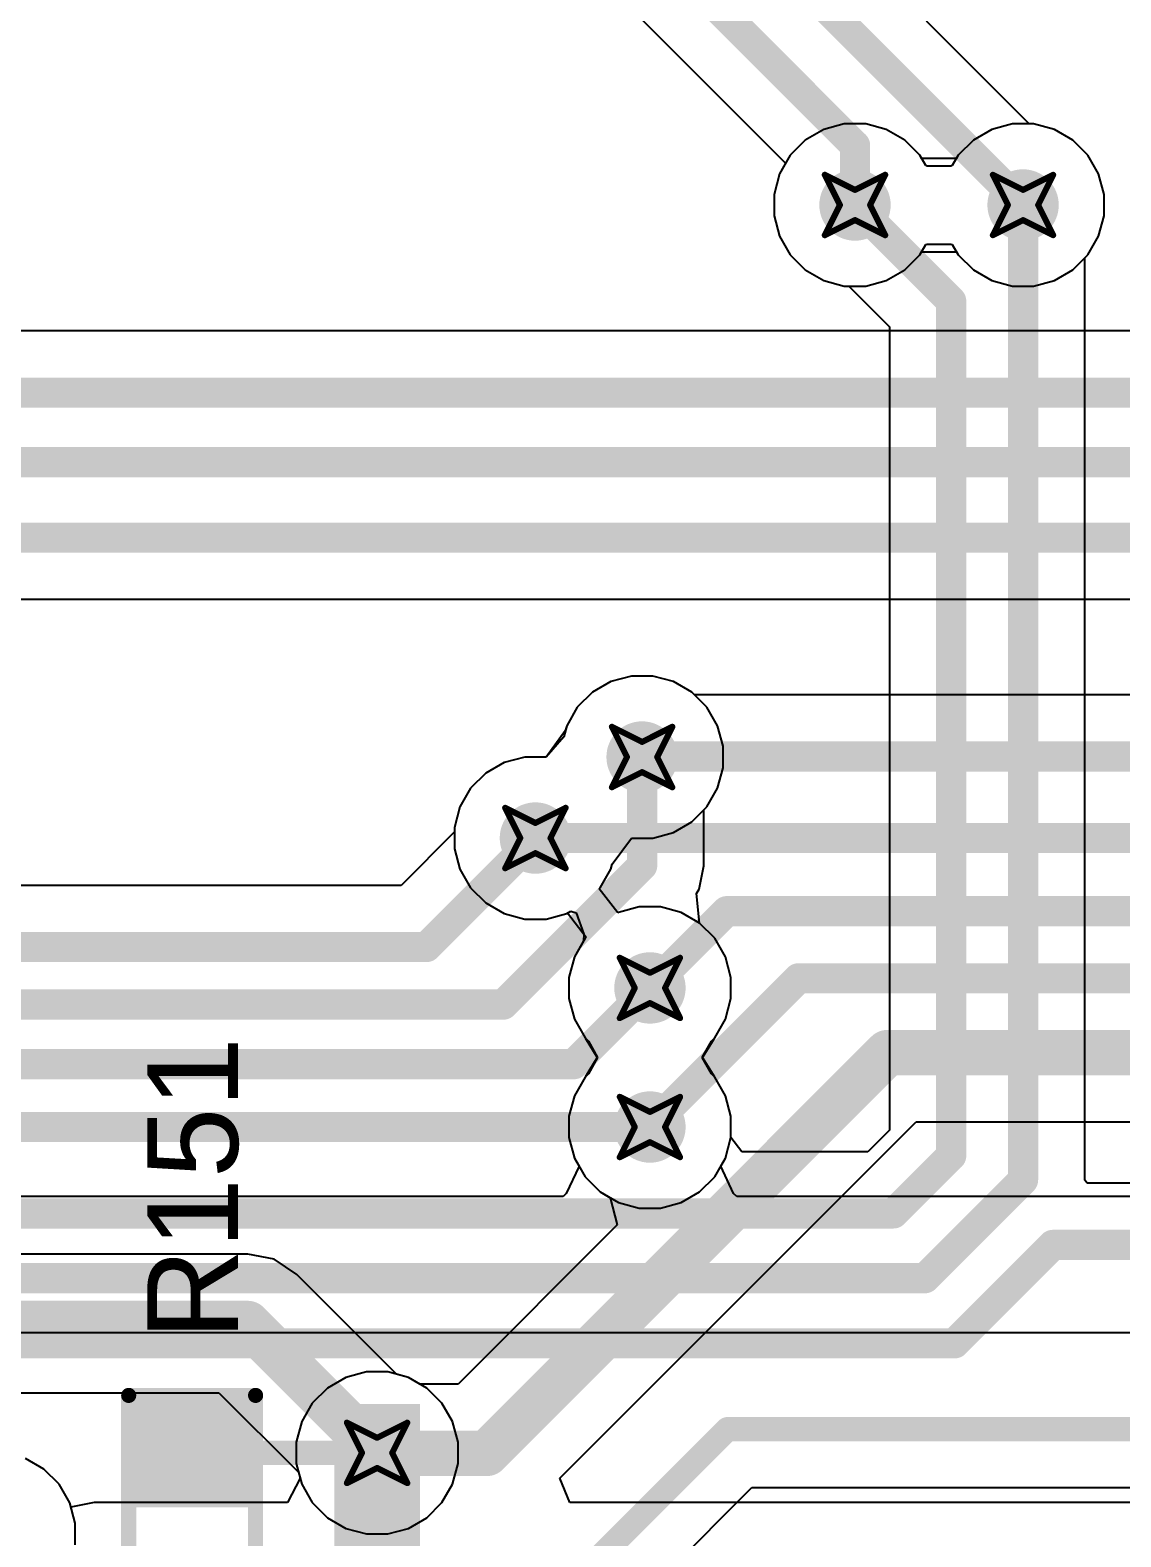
# Model space of a CAD drawing. Header units: inches. Extents: x -36 to 349, y -11 to 240.
# Drawn here: x 98.51 to 107.68, y 85.15 to 97.81 of the extents above; entities that cross this region are included whole.
import ezdxf

# ---------------------------------------------------------------- set-up
doc = ezdxf.new("R2010")
doc.units = ezdxf.units.IN
for name, color, linetype in [('Bottom Layer', 5, 'Continuous'), ('Drill Drawing', 1, 'Continuous'), ('Layer 1', 16, 'Continuous'), ('Layer 2', 76, 'Continuous'), ('Top Layer', 1, 'Continuous'), ('Top Overlay', 2, 'Continuous'), ('Top Paste', 8, 'Continuous'), ('Top Solder', 216, 'Continuous'), ('Via Holes', 16, 'Continuous')]:
    doc.layers.add(name, color=color, linetype=linetype)
doc.styles.add('Arial', font='', dxfattribs={"height": 0.2})
doc.styles.get('Arial').set_extended_font_data('Arial')

# ---------------------------------------------------------------- blocks, each defined once
blk = doc.blocks.new('R___0603_5')
at = {"layer": 'Top Layer'}
for points in [[(-0.381, 0.4445), (-0.381, -0.4445), (-1.143, -0.4445), (-1.143, 0.4445)], [(1.143, 0.4445), (1.143, -0.4445), (0.381, -0.4445), (0.381, 0.4445)]]:
    blk.add_hatch(color=1, dxfattribs=at).paths.add_polyline_path(points)
at = {"layer": 'Top Paste'}
for points in [[(-0.381, 0.4445), (-0.381, -0.4445), (-1.143, -0.4445), (-1.143, 0.4445)], [(1.143, 0.4445), (1.143, -0.4445), (0.381, -0.4445), (0.381, 0.4445)]]:
    blk.add_hatch(color=8, dxfattribs=at).paths.add_polyline_path(points)
at = {"layer": 'Top Solder'}
for points in [[(-0.2794, 0.5461), (-0.2794, -0.5461), (-1.2446, -0.5461), (-1.2446, 0.5461)], [(1.2446, 0.5461), (1.2446, -0.5461), (0.2794, -0.5461), (0.2794, 0.5461)]]:
    blk.add_hatch(color=216, dxfattribs=at).paths.add_polyline_path(points)
at = {"layer": 'Top Overlay'}
for points in [[(-1.2192, 0.5334, 0.127, 0.127, 0), (1.2192, 0.5334, 0.127, 0.127, 0)], [(-1.2192, 0.5334, 0.127, 0.127, 0), (-1.2192, -0.5334, 0.127, 0.127, 0)], [(1.2192, 0.5334, 0.127, 0.127, 0), (1.2192, -0.5334, 0.127, 0.127, 0)], [(-1.2192, -0.5334, 0.127, 0.127, 0), (1.2192, -0.5334, 0.127, 0.127, 0)]]:
    blk.add_lwpolyline(points, format="xyseb", dxfattribs=at)
for points in [[(-1.25095, 0.5334, 0.0635, 0.0635, 1), (-1.18745, 0.5334, 0.0635, 0.0635, 1)], [(-1.25095, 0.5334, 0.0635, 0.0635, 1), (-1.18745, 0.5334, 0.0635, 0.0635, 1)], [(1.18745, 0.5334, 0.0635, 0.0635, 1), (1.25095, 0.5334, 0.0635, 0.0635, 1)], [(1.18745, 0.5334, 0.0635, 0.0635, 1), (1.25095, 0.5334, 0.0635, 0.0635, 1)], [(-1.25095, -0.5334, 0.0635, 0.0635, 1), (-1.18745, -0.5334, 0.0635, 0.0635, 1)], [(-1.25095, -0.5334, 0.0635, 0.0635, 1), (-1.18745, -0.5334, 0.0635, 0.0635, 1)], [(1.18745, -0.5334, 0.0635, 0.0635, 1), (1.25095, -0.5334, 0.0635, 0.0635, 1)], [(1.18745, -0.5334, 0.0635, 0.0635, 1), (1.25095, -0.5334, 0.0635, 0.0635, 1)]]:
    blk.add_lwpolyline(points, format="xyseb", close=True, dxfattribs=at)

msp = doc.modelspace()

# ---------------------------------------------------------------- hatches: boundary and pattern name
at = {"layer": 'Bottom Layer'}
h = msp.add_hatch(color=5, dxfattribs=at)
edge = h.paths.add_edge_path()
edge.add_arc((105.449, 96.345), 0.3, 0, 360)
h = msp.add_hatch(color=5, dxfattribs=at)
edge = h.paths.add_edge_path()
edge.add_arc((106.862, 96.345), 0.3, 0, 360)
h = msp.add_hatch(color=5, dxfattribs=at)
edge = h.paths.add_edge_path()
edge.add_arc((103.659, 91.705), 0.3, 0, 360)
h = msp.add_hatch(color=5, dxfattribs=at)
edge = h.paths.add_edge_path()
edge.add_arc((102.762, 91.024), 0.3, 0, 360)
h = msp.add_hatch(color=5, dxfattribs=at)
edge = h.paths.add_edge_path()
edge.add_arc((103.725, 89.764), 0.3, 0, 360)
h = msp.add_hatch(color=5, dxfattribs=at)
edge = h.paths.add_edge_path()
edge.add_arc((103.725, 88.595), 0.3, 0, 360)
h = msp.add_hatch(color=5, dxfattribs=at)
edge = h.paths.add_edge_path()
edge.add_arc((101.431, 85.856), 0.3, 0, 360)
at = {"layer": 'Layer 1'}
h = msp.add_hatch(color=16, dxfattribs=at)
edge = h.paths.add_edge_path()
edge.add_arc((105.449, 96.345), 0.3, 0, 360)
h = msp.add_hatch(color=16, dxfattribs=at)
edge = h.paths.add_edge_path()
edge.add_arc((106.862, 96.345), 0.3, 0, 360)
h = msp.add_hatch(color=16, dxfattribs=at)
edge = h.paths.add_edge_path()
edge.add_arc((103.659, 91.705), 0.3, 0, 360)
h = msp.add_hatch(color=16, dxfattribs=at)
edge = h.paths.add_edge_path()
edge.add_arc((102.762, 91.024), 0.3, 0, 360)
h = msp.add_hatch(color=16, dxfattribs=at)
edge = h.paths.add_edge_path()
edge.add_arc((103.725, 89.764), 0.3, 0, 360)
h = msp.add_hatch(color=16, dxfattribs=at)
edge = h.paths.add_edge_path()
edge.add_arc((103.725, 88.595), 0.3, 0, 360)
h = msp.add_hatch(color=16, dxfattribs=at)
edge = h.paths.add_edge_path()
edge.add_arc((101.431, 85.856), 0.3, 0, 360)
at = {"layer": 'Layer 2'}
h = msp.add_hatch(color=76, dxfattribs=at)
edge = h.paths.add_edge_path()
edge.add_arc((105.449, 96.345), 0.3, 0, 360)
h = msp.add_hatch(color=76, dxfattribs=at)
edge = h.paths.add_edge_path()
edge.add_arc((106.862, 96.345), 0.3, 0, 360)
h = msp.add_hatch(color=76, dxfattribs=at)
edge = h.paths.add_edge_path()
edge.add_arc((103.659, 91.705), 0.3, 0, 360)
h = msp.add_hatch(color=76, dxfattribs=at)
edge = h.paths.add_edge_path()
edge.add_arc((102.762, 91.024), 0.3, 0, 360)
h = msp.add_hatch(color=76, dxfattribs=at)
edge = h.paths.add_edge_path()
edge.add_arc((103.725, 89.764), 0.3, 0, 360)
h = msp.add_hatch(color=76, dxfattribs=at)
edge = h.paths.add_edge_path()
edge.add_arc((103.725, 88.595), 0.3, 0, 360)
h = msp.add_hatch(color=76, dxfattribs=at)
edge = h.paths.add_edge_path()
edge.add_arc((101.431, 85.856), 0.3, 0, 360)
at = {"layer": 'Top Layer'}
h = msp.add_hatch(color=1, dxfattribs=at)
edge = h.paths.add_edge_path()
edge.add_arc((105.449, 96.345), 0.3, 0, 360)
h = msp.add_hatch(color=1, dxfattribs=at)
edge = h.paths.add_edge_path()
edge.add_arc((106.862, 96.345), 0.3, 0, 360)
h = msp.add_hatch(color=1, dxfattribs=at)
edge = h.paths.add_edge_path()
edge.add_arc((103.659, 91.705), 0.3, 0, 360)
h = msp.add_hatch(color=1, dxfattribs=at)
edge = h.paths.add_edge_path()
edge.add_arc((102.762, 91.024), 0.3, 0, 360)
h = msp.add_hatch(color=1, dxfattribs=at)
edge = h.paths.add_edge_path()
edge.add_arc((103.725, 89.764), 0.3, 0, 360)
h = msp.add_hatch(color=1, dxfattribs=at)
edge = h.paths.add_edge_path()
edge.add_arc((103.725, 88.595), 0.3, 0, 360)
msp.add_hatch(color=1, dxfattribs=at).paths.add_polyline_path([(101.071, 81.816), (101.791, 81.816), (101.791, 86.266), (101.071, 86.266)])
h = msp.add_hatch(color=1, dxfattribs=at)
edge = h.paths.add_edge_path()
edge.add_arc((101.431, 85.856), 0.3, 0, 360)
at = {"layer": 'Via Holes'}
h = msp.add_hatch(color=7, dxfattribs=at)
edge = h.paths.add_edge_path()
edge.add_arc((105.449, 96.345), 0.15, 0, 360)
h = msp.add_hatch(color=7, dxfattribs=at)
edge = h.paths.add_edge_path()
edge.add_arc((106.862, 96.345), 0.15, 0, 360)
h = msp.add_hatch(color=7, dxfattribs=at)
edge = h.paths.add_edge_path()
edge.add_arc((103.659, 91.705), 0.15, 0, 360)
h = msp.add_hatch(color=7, dxfattribs=at)
edge = h.paths.add_edge_path()
edge.add_arc((102.762, 91.024), 0.15, 0, 360)
h = msp.add_hatch(color=7, dxfattribs=at)
edge = h.paths.add_edge_path()
edge.add_arc((103.725, 89.764), 0.15, 0, 360)
h = msp.add_hatch(color=7, dxfattribs=at)
edge = h.paths.add_edge_path()
edge.add_arc((103.725, 88.595), 0.15, 0, 360)
h = msp.add_hatch(color=7, dxfattribs=at)
edge = h.paths.add_edge_path()
edge.add_arc((101.431, 85.856), 0.15, 0, 360)

# ---------------------------------------------------------------- linework, layer by layer
at = {"layer": 'Bottom Layer'}
for p, q in [((101.065, 100.498), (104.866, 96.697)), ((106.913, 97.026), (106.05, 97.889)), ((106.951, 97.026), (106.913, 97.026)), ((107.125, 96.979), (106.951, 97.026)), ((107.28, 96.89), (107.125, 96.979)), ((107.407, 96.763), (107.28, 96.89)), ((107.496, 96.607), (107.407, 96.763)), ((104.866, 96.697), (104.815, 96.607)), ((104.815, 96.607), (104.768, 96.434)), ((107.543, 96.434), (107.496, 96.607)), ((104.768, 96.434), (104.768, 96.255)), ((107.543, 96.255), (107.543, 96.434)), ((104.768, 96.255), (104.815, 96.082)), ((107.496, 96.082), (107.543, 96.255)), ((104.815, 96.082), (104.904, 95.926)), ((105.994, 95.926), (106.044, 96.013)), ((106.044, 96.013), (106.056, 96.017)), ((106.056, 96.017), (106.255, 96.017)), ((106.255, 96.017), (106.267, 96.013)), ((106.267, 96.013), (106.317, 95.926)), ((107.407, 95.926), (107.496, 96.082)), ((104.904, 95.926), (105.031, 95.8)), ((105.867, 95.8), (105.994, 95.926)), ((106.317, 95.926), (106.444, 95.8)), ((107.28, 95.8), (107.407, 95.926)), ((105.031, 95.8), (105.186, 95.71)), ((105.712, 95.71), (105.867, 95.8)), ((106.444, 95.8), (106.599, 95.71)), ((107.125, 95.71), (107.28, 95.8)), ((105.186, 95.71), (105.359, 95.664)), ((105.359, 95.664), (105.539, 95.664)), ((105.539, 95.664), (105.712, 95.71)), ((106.599, 95.71), (106.772, 95.664)), ((106.772, 95.664), (106.951, 95.664)), ((106.951, 95.664), (107.125, 95.71)), ((134.52, 95.286), (96.725, 95.286)), ((96.005, 93.031), (111.184, 93.031)), ((103.396, 92.34), (103.241, 92.25)), ((103.57, 92.386), (103.396, 92.34)), ((103.749, 92.386), (103.57, 92.386)), ((103.922, 92.34), (103.749, 92.386)), ((104.077, 92.25), (103.922, 92.34)), ((103.241, 92.25), (103.114, 92.123)), ((104.099, 92.228), (104.077, 92.25)), ((111.146, 92.228), (104.099, 92.228)), ((103.114, 92.123), (103.025, 91.968)), ((103.025, 91.968), (103, 91.876)), ((103, 91.876), (102.852, 91.705)), ((102.672, 91.705), (102.499, 91.659)), ((102.852, 91.705), (102.672, 91.705)), ((102.344, 91.569), (102.217, 91.442)), ((102.499, 91.659), (102.344, 91.569)), ((102.217, 91.442), (102.128, 91.287)), ((102.128, 91.287), (102.081, 91.114)), ((102.081, 91.114), (102.081, 90.934)), ((102.081, 90.934), (102.128, 90.761)), ((102.128, 90.761), (102.217, 90.606)), ((102.217, 90.606), (102.344, 90.479)), ((102.344, 90.479), (102.499, 90.389)), ((102.499, 90.389), (102.672, 90.343)), ((102.672, 90.343), (102.852, 90.343)), ((102.852, 90.343), (103.025, 90.389)), ((103.025, 90.389), (103.06, 90.41)), ((103.06, 90.41), (103.105, 90.395)), ((103.105, 90.395), (103.168, 90.215)), ((103.168, 90.215), (103.167, 90.159)), ((103.167, 90.159), (103.09, 90.026)), ((103.09, 90.026), (103.044, 89.853)), ((103.044, 89.853), (103.044, 89.674)), ((103.044, 89.674), (103.09, 89.501)), ((103.09, 89.501), (103.18, 89.345)), ((103.18, 89.345), (103.208, 89.317)), ((103.208, 89.317), (103.285, 89.179)), ((103.285, 89.179), (103.208, 89.041)), ((103.208, 89.041), (103.18, 89.013)), ((103.18, 89.013), (103.09, 88.858)), ((103.09, 88.858), (103.044, 88.685)), ((103.044, 88.685), (103.044, 88.506)), ((102.968, 85.643), (105.963, 88.638)), ((105.963, 88.638), (132.964, 88.638)), ((103.044, 88.506), (103.09, 88.332)), ((103.09, 88.332), (103.18, 88.177)), ((103.18, 88.177), (103.306, 88.05)), ((103.306, 88.05), (103.391, 88.001)), ((103.391, 88.001), (103.45, 87.773)), ((103.45, 87.773), (102.112, 86.435)), ((100.343, 87.527), (94.078, 87.527)), ((100.566, 87.483), (100.343, 87.527)), ((100.755, 87.356), (100.566, 87.483)), ((101.594, 86.517), (100.755, 87.356)), ((101.694, 86.49), (101.594, 86.517)), ((101.791, 86.435), (101.694, 86.49)), ((102.112, 86.435), (101.791, 86.435)), ((98.27, 86.362), (100.101, 86.362)), ((100.101, 86.362), (100.77, 85.693)), ((98.63, 85.719), (98.475, 85.809)), ((98.757, 85.592), (98.63, 85.719)), ((100.783, 85.643), (100.678, 85.44)), ((100.77, 85.693), (100.783, 85.643)), ((103.052, 85.44), (102.968, 85.643)), ((98.847, 85.437), (98.757, 85.592)), ((98.857, 85.401), (98.847, 85.437)), ((99.053, 85.44), (98.857, 85.401)), ((100.678, 85.44), (99.053, 85.44)), ((127.523, 85.44), (103.052, 85.44))]:
    msp.add_line(p, q, dxfattribs=at)
for points in [[(101.606, 101.6, 0.254, 0.254, 0), (106.024, 97.183, 0.254, 0.254, 0)], [(101.28, 101.016, 0.254, 0.254, 0), (105.449, 96.846, 0.254, 0.254, 0)], [(106.024, 97.183, 0.254, 0.254, 0), (106.862, 96.345, 0.254, 0.254, 0)], [(105.449, 96.345, 0.254, 0.254, 0), (105.449, 96.846, 0.254, 0.254, 0)], [(96.51, 94.768, 0.254, 0.254, 0), (157.507, 94.768, 0.254, 0.254, 0)], [(96.268, 94.184, 0.254, 0.254, 0), (157.102, 94.184, 0.254, 0.254, 0)], [(96.005, 93.549, 0.254, 0.254, 0), (156.773, 93.549, 0.254, 0.254, 0)], [(103.659, 91.705, 0.254, 0.254, 0), (103.664, 91.71, 0.254, 0.254, 0)], [(103.664, 91.71, 0.254, 0.254, 0), (131.445, 91.71, 0.254, 0.254, 0)], [(102.762, 91.024, 0.254, 0.254, 0), (131.867, 91.024, 0.254, 0.254, 0)], [(103.725, 89.764, 0.254, 0.254, 0), (104.37, 90.409, 0.254, 0.254, 0)], [(104.37, 90.409, 0.254, 0.254, 0), (132.337, 90.409, 0.254, 0.254, 0)], [(103.725, 88.595, 0.254, 0.254, 0), (104.974, 89.845, 0.254, 0.254, 0)], [(104.974, 89.845, 0.254, 0.254, 0), (132.626, 89.845, 0.254, 0.254, 0)], [(102.353, 85.852, 0.381, 0.381, 0), (105.722, 89.221, 0.381, 0.381, 0)], [(105.722, 89.221, 0.381, 0.381, 0), (132.964, 89.221, 0.381, 0.381, 0)], [(93.837, 86.944, 0.381, 0.381, 0), (100.343, 86.944, 0.381, 0.381, 0)], [(100.343, 86.944, 0.381, 0.381, 0), (101.431, 85.856, 0.381, 0.381, 0)], [(101.431, 85.856, 0.381, 0.381, 0), (101.435, 85.852, 0.381, 0.381, 0)], [(101.435, 85.852, 0.381, 0.381, 0), (102.353, 85.852, 0.381, 0.381, 0)]]:
    msp.add_lwpolyline(points, format="xyseb", dxfattribs=at)
for points in [[(105.96, 97.183, 0.127, 0.127, 1), (106.087, 97.183, 0.127, 0.127, 1)], [(105.96, 97.183, 0.127, 0.127, 1), (106.087, 97.183, 0.127, 0.127, 1)], [(105.386, 96.846, 0.127, 0.127, 1), (105.513, 96.846, 0.127, 0.127, 1)], [(105.386, 96.846, 0.127, 0.127, 1), (105.513, 96.846, 0.127, 0.127, 1)], [(105.386, 96.345, 0.127, 0.127, 1), (105.513, 96.345, 0.127, 0.127, 1)], [(106.798, 96.345, 0.127, 0.127, 1), (106.925, 96.345, 0.127, 0.127, 1)], [(103.596, 91.705, 0.127, 0.127, 1), (103.723, 91.705, 0.127, 0.127, 1)], [(103.601, 91.71, 0.127, 0.127, 1), (103.728, 91.71, 0.127, 0.127, 1)], [(103.601, 91.71, 0.127, 0.127, 1), (103.728, 91.71, 0.127, 0.127, 1)], [(102.699, 91.024, 0.127, 0.127, 1), (102.826, 91.024, 0.127, 0.127, 1)], [(104.307, 90.409, 0.127, 0.127, 1), (104.434, 90.409, 0.127, 0.127, 1)], [(104.307, 90.409, 0.127, 0.127, 1), (104.434, 90.409, 0.127, 0.127, 1)], [(104.911, 89.845, 0.127, 0.127, 1), (105.038, 89.845, 0.127, 0.127, 1)], [(104.911, 89.845, 0.127, 0.127, 1), (105.038, 89.845, 0.127, 0.127, 1)], [(103.661, 89.764, 0.127, 0.127, 1), (103.788, 89.764, 0.127, 0.127, 1)], [(105.627, 89.221, 0.191, 0.191, 1), (105.817, 89.221, 0.191, 0.191, 1)], [(105.627, 89.221, 0.191, 0.191, 1), (105.817, 89.221, 0.191, 0.191, 1)], [(103.661, 88.595, 0.127, 0.127, 1), (103.788, 88.595, 0.127, 0.127, 1)], [(100.248, 86.944, 0.191, 0.191, 1), (100.438, 86.944, 0.191, 0.191, 1)], [(100.248, 86.944, 0.191, 0.191, 1), (100.438, 86.944, 0.191, 0.191, 1)], [(101.336, 85.856, 0.191, 0.191, 1), (101.526, 85.856, 0.191, 0.191, 1)], [(101.336, 85.856, 0.191, 0.191, 1), (101.526, 85.856, 0.191, 0.191, 1)], [(101.34, 85.852, 0.191, 0.191, 1), (101.53, 85.852, 0.191, 0.191, 1)], [(101.34, 85.852, 0.191, 0.191, 1), (101.53, 85.852, 0.191, 0.191, 1)], [(102.258, 85.852, 0.191, 0.191, 1), (102.449, 85.852, 0.191, 0.191, 1)], [(102.258, 85.852, 0.191, 0.191, 1), (102.449, 85.852, 0.191, 0.191, 1)]]:
    msp.add_lwpolyline(points, format="xyseb", close=True, dxfattribs=at)
at = {"layer": 'Drill Drawing'}
for points in [[(105.195, 96.599, 0.0508, 0.0508, 0), (105.449, 96.472, 0.0508, 0.0508, 0)], [(105.195, 96.599, 0.0508, 0.0508, 0), (105.322, 96.345, 0.0508, 0.0508, 0)], [(105.449, 96.472, 0.0508, 0.0508, 0), (105.703, 96.599, 0.0508, 0.0508, 0)], [(105.576, 96.345, 0.0508, 0.0508, 0), (105.703, 96.599, 0.0508, 0.0508, 0)], [(106.608, 96.599, 0.0508, 0.0508, 0), (106.862, 96.472, 0.0508, 0.0508, 0)], [(106.608, 96.599, 0.0508, 0.0508, 0), (106.735, 96.345, 0.0508, 0.0508, 0)], [(106.862, 96.472, 0.0508, 0.0508, 0), (107.116, 96.599, 0.0508, 0.0508, 0)], [(106.989, 96.345, 0.0508, 0.0508, 0), (107.116, 96.599, 0.0508, 0.0508, 0)], [(105.195, 96.091, 0.0508, 0.0508, 0), (105.322, 96.345, 0.0508, 0.0508, 0)], [(105.576, 96.345, 0.0508, 0.0508, 0), (105.703, 96.091, 0.0508, 0.0508, 0)], [(106.608, 96.091, 0.0508, 0.0508, 0), (106.735, 96.345, 0.0508, 0.0508, 0)], [(106.989, 96.345, 0.0508, 0.0508, 0), (107.116, 96.091, 0.0508, 0.0508, 0)], [(105.195, 96.091, 0.0508, 0.0508, 0), (105.449, 96.218, 0.0508, 0.0508, 0)], [(105.449, 96.218, 0.0508, 0.0508, 0), (105.703, 96.091, 0.0508, 0.0508, 0)], [(106.608, 96.091, 0.0508, 0.0508, 0), (106.862, 96.218, 0.0508, 0.0508, 0)], [(106.862, 96.218, 0.0508, 0.0508, 0), (107.116, 96.091, 0.0508, 0.0508, 0)], [(103.405, 91.959, 0.0508, 0.0508, 0), (103.659, 91.832, 0.0508, 0.0508, 0)], [(103.405, 91.959, 0.0508, 0.0508, 0), (103.532, 91.705, 0.0508, 0.0508, 0)], [(103.659, 91.832, 0.0508, 0.0508, 0), (103.913, 91.959, 0.0508, 0.0508, 0)], [(103.786, 91.705, 0.0508, 0.0508, 0), (103.913, 91.959, 0.0508, 0.0508, 0)], [(103.405, 91.451, 0.0508, 0.0508, 0), (103.532, 91.705, 0.0508, 0.0508, 0)], [(103.786, 91.705, 0.0508, 0.0508, 0), (103.913, 91.451, 0.0508, 0.0508, 0)], [(103.405, 91.451, 0.0508, 0.0508, 0), (103.659, 91.578, 0.0508, 0.0508, 0)], [(103.659, 91.578, 0.0508, 0.0508, 0), (103.913, 91.451, 0.0508, 0.0508, 0)], [(102.508, 91.278, 0.0508, 0.0508, 0), (102.762, 91.151, 0.0508, 0.0508, 0)], [(102.508, 91.278, 0.0508, 0.0508, 0), (102.635, 91.024, 0.0508, 0.0508, 0)], [(102.762, 91.151, 0.0508, 0.0508, 0), (103.016, 91.278, 0.0508, 0.0508, 0)], [(102.889, 91.024, 0.0508, 0.0508, 0), (103.016, 91.278, 0.0508, 0.0508, 0)], [(102.508, 90.77, 0.0508, 0.0508, 0), (102.635, 91.024, 0.0508, 0.0508, 0)], [(102.889, 91.024, 0.0508, 0.0508, 0), (103.016, 90.77, 0.0508, 0.0508, 0)], [(102.508, 90.77, 0.0508, 0.0508, 0), (102.762, 90.897, 0.0508, 0.0508, 0)], [(102.762, 90.897, 0.0508, 0.0508, 0), (103.016, 90.77, 0.0508, 0.0508, 0)], [(103.471, 90.018, 0.0508, 0.0508, 0), (103.725, 89.891, 0.0508, 0.0508, 0)], [(103.471, 90.018, 0.0508, 0.0508, 0), (103.598, 89.764, 0.0508, 0.0508, 0)], [(103.725, 89.891, 0.0508, 0.0508, 0), (103.979, 90.018, 0.0508, 0.0508, 0)], [(103.852, 89.764, 0.0508, 0.0508, 0), (103.979, 90.018, 0.0508, 0.0508, 0)], [(103.471, 89.51, 0.0508, 0.0508, 0), (103.598, 89.764, 0.0508, 0.0508, 0)], [(103.852, 89.764, 0.0508, 0.0508, 0), (103.979, 89.51, 0.0508, 0.0508, 0)], [(103.471, 89.51, 0.0508, 0.0508, 0), (103.725, 89.637, 0.0508, 0.0508, 0)], [(103.725, 89.637, 0.0508, 0.0508, 0), (103.979, 89.51, 0.0508, 0.0508, 0)], [(103.471, 88.849, 0.0508, 0.0508, 0), (103.725, 88.722, 0.0508, 0.0508, 0)], [(103.471, 88.849, 0.0508, 0.0508, 0), (103.598, 88.595, 0.0508, 0.0508, 0)], [(103.725, 88.722, 0.0508, 0.0508, 0), (103.979, 88.849, 0.0508, 0.0508, 0)], [(103.852, 88.595, 0.0508, 0.0508, 0), (103.979, 88.849, 0.0508, 0.0508, 0)], [(103.471, 88.341, 0.0508, 0.0508, 0), (103.598, 88.595, 0.0508, 0.0508, 0)], [(103.852, 88.595, 0.0508, 0.0508, 0), (103.979, 88.341, 0.0508, 0.0508, 0)], [(103.471, 88.341, 0.0508, 0.0508, 0), (103.725, 88.468, 0.0508, 0.0508, 0)], [(103.725, 88.468, 0.0508, 0.0508, 0), (103.979, 88.341, 0.0508, 0.0508, 0)], [(101.177, 86.11, 0.0508, 0.0508, 0), (101.431, 85.983, 0.0508, 0.0508, 0)], [(101.177, 86.11, 0.0508, 0.0508, 0), (101.304, 85.856, 0.0508, 0.0508, 0)], [(101.431, 85.983, 0.0508, 0.0508, 0), (101.685, 86.11, 0.0508, 0.0508, 0)], [(101.558, 85.856, 0.0508, 0.0508, 0), (101.685, 86.11, 0.0508, 0.0508, 0)], [(101.177, 85.602, 0.0508, 0.0508, 0), (101.304, 85.856, 0.0508, 0.0508, 0)], [(101.558, 85.856, 0.0508, 0.0508, 0), (101.685, 85.602, 0.0508, 0.0508, 0)], [(101.177, 85.602, 0.0508, 0.0508, 0), (101.431, 85.729, 0.0508, 0.0508, 0)], [(101.431, 85.729, 0.0508, 0.0508, 0), (101.685, 85.602, 0.0508, 0.0508, 0)]]:
    msp.add_lwpolyline(points, format="xyseb", dxfattribs=at)
for points in [[(105.182, 96.599, 0.0254, 0.0254, 1), (105.208, 96.599, 0.0254, 0.0254, 1)], [(105.182, 96.599, 0.0254, 0.0254, 1), (105.208, 96.599, 0.0254, 0.0254, 1)], [(105.69, 96.599, 0.0254, 0.0254, 1), (105.716, 96.599, 0.0254, 0.0254, 1)], [(105.69, 96.599, 0.0254, 0.0254, 1), (105.716, 96.599, 0.0254, 0.0254, 1)], [(106.595, 96.599, 0.0254, 0.0254, 1), (106.62, 96.599, 0.0254, 0.0254, 1)], [(106.595, 96.599, 0.0254, 0.0254, 1), (106.62, 96.599, 0.0254, 0.0254, 1)], [(107.103, 96.599, 0.0254, 0.0254, 1), (107.128, 96.599, 0.0254, 0.0254, 1)], [(107.103, 96.599, 0.0254, 0.0254, 1), (107.128, 96.599, 0.0254, 0.0254, 1)], [(105.436, 96.472, 0.0254, 0.0254, 1), (105.462, 96.472, 0.0254, 0.0254, 1)], [(105.436, 96.472, 0.0254, 0.0254, 1), (105.462, 96.472, 0.0254, 0.0254, 1)], [(106.849, 96.472, 0.0254, 0.0254, 1), (106.874, 96.472, 0.0254, 0.0254, 1)], [(106.849, 96.472, 0.0254, 0.0254, 1), (106.874, 96.472, 0.0254, 0.0254, 1)], [(105.309, 96.345, 0.0254, 0.0254, 1), (105.335, 96.345, 0.0254, 0.0254, 1)], [(105.309, 96.345, 0.0254, 0.0254, 1), (105.335, 96.345, 0.0254, 0.0254, 1)], [(105.563, 96.345, 0.0254, 0.0254, 1), (105.589, 96.345, 0.0254, 0.0254, 1)], [(105.563, 96.345, 0.0254, 0.0254, 1), (105.589, 96.345, 0.0254, 0.0254, 1)], [(106.722, 96.345, 0.0254, 0.0254, 1), (106.747, 96.345, 0.0254, 0.0254, 1)], [(106.722, 96.345, 0.0254, 0.0254, 1), (106.747, 96.345, 0.0254, 0.0254, 1)], [(106.976, 96.345, 0.0254, 0.0254, 1), (107.001, 96.345, 0.0254, 0.0254, 1)], [(106.976, 96.345, 0.0254, 0.0254, 1), (107.001, 96.345, 0.0254, 0.0254, 1)], [(105.436, 96.218, 0.0254, 0.0254, 1), (105.462, 96.218, 0.0254, 0.0254, 1)], [(105.436, 96.218, 0.0254, 0.0254, 1), (105.462, 96.218, 0.0254, 0.0254, 1)], [(106.849, 96.218, 0.0254, 0.0254, 1), (106.874, 96.218, 0.0254, 0.0254, 1)], [(106.849, 96.218, 0.0254, 0.0254, 1), (106.874, 96.218, 0.0254, 0.0254, 1)], [(105.182, 96.091, 0.0254, 0.0254, 1), (105.208, 96.091, 0.0254, 0.0254, 1)], [(105.182, 96.091, 0.0254, 0.0254, 1), (105.208, 96.091, 0.0254, 0.0254, 1)], [(105.69, 96.091, 0.0254, 0.0254, 1), (105.716, 96.091, 0.0254, 0.0254, 1)], [(105.69, 96.091, 0.0254, 0.0254, 1), (105.716, 96.091, 0.0254, 0.0254, 1)], [(106.595, 96.091, 0.0254, 0.0254, 1), (106.62, 96.091, 0.0254, 0.0254, 1)], [(106.595, 96.091, 0.0254, 0.0254, 1), (106.62, 96.091, 0.0254, 0.0254, 1)], [(107.103, 96.091, 0.0254, 0.0254, 1), (107.128, 96.091, 0.0254, 0.0254, 1)], [(107.103, 96.091, 0.0254, 0.0254, 1), (107.128, 96.091, 0.0254, 0.0254, 1)], [(103.392, 91.959, 0.0254, 0.0254, 1), (103.418, 91.959, 0.0254, 0.0254, 1)], [(103.392, 91.959, 0.0254, 0.0254, 1), (103.418, 91.959, 0.0254, 0.0254, 1)], [(103.9, 91.959, 0.0254, 0.0254, 1), (103.926, 91.959, 0.0254, 0.0254, 1)], [(103.9, 91.959, 0.0254, 0.0254, 1), (103.926, 91.959, 0.0254, 0.0254, 1)], [(103.646, 91.832, 0.0254, 0.0254, 1), (103.672, 91.832, 0.0254, 0.0254, 1)], [(103.646, 91.832, 0.0254, 0.0254, 1), (103.672, 91.832, 0.0254, 0.0254, 1)], [(103.519, 91.705, 0.0254, 0.0254, 1), (103.545, 91.705, 0.0254, 0.0254, 1)], [(103.519, 91.705, 0.0254, 0.0254, 1), (103.545, 91.705, 0.0254, 0.0254, 1)], [(103.773, 91.705, 0.0254, 0.0254, 1), (103.799, 91.705, 0.0254, 0.0254, 1)], [(103.773, 91.705, 0.0254, 0.0254, 1), (103.799, 91.705, 0.0254, 0.0254, 1)], [(103.646, 91.578, 0.0254, 0.0254, 1), (103.672, 91.578, 0.0254, 0.0254, 1)], [(103.646, 91.578, 0.0254, 0.0254, 1), (103.672, 91.578, 0.0254, 0.0254, 1)], [(103.392, 91.451, 0.0254, 0.0254, 1), (103.418, 91.451, 0.0254, 0.0254, 1)], [(103.392, 91.451, 0.0254, 0.0254, 1), (103.418, 91.451, 0.0254, 0.0254, 1)], [(103.9, 91.451, 0.0254, 0.0254, 1), (103.926, 91.451, 0.0254, 0.0254, 1)], [(103.9, 91.451, 0.0254, 0.0254, 1), (103.926, 91.451, 0.0254, 0.0254, 1)], [(102.495, 91.278, 0.0254, 0.0254, 1), (102.521, 91.278, 0.0254, 0.0254, 1)], [(102.495, 91.278, 0.0254, 0.0254, 1), (102.521, 91.278, 0.0254, 0.0254, 1)], [(103.003, 91.278, 0.0254, 0.0254, 1), (103.029, 91.278, 0.0254, 0.0254, 1)], [(103.003, 91.278, 0.0254, 0.0254, 1), (103.029, 91.278, 0.0254, 0.0254, 1)], [(102.749, 91.151, 0.0254, 0.0254, 1), (102.775, 91.151, 0.0254, 0.0254, 1)], [(102.749, 91.151, 0.0254, 0.0254, 1), (102.775, 91.151, 0.0254, 0.0254, 1)], [(102.622, 91.024, 0.0254, 0.0254, 1), (102.648, 91.024, 0.0254, 0.0254, 1)], [(102.622, 91.024, 0.0254, 0.0254, 1), (102.648, 91.024, 0.0254, 0.0254, 1)], [(102.876, 91.024, 0.0254, 0.0254, 1), (102.902, 91.024, 0.0254, 0.0254, 1)], [(102.876, 91.024, 0.0254, 0.0254, 1), (102.902, 91.024, 0.0254, 0.0254, 1)], [(102.749, 90.897, 0.0254, 0.0254, 1), (102.775, 90.897, 0.0254, 0.0254, 1)], [(102.749, 90.897, 0.0254, 0.0254, 1), (102.775, 90.897, 0.0254, 0.0254, 1)], [(102.495, 90.77, 0.0254, 0.0254, 1), (102.521, 90.77, 0.0254, 0.0254, 1)], [(102.495, 90.77, 0.0254, 0.0254, 1), (102.521, 90.77, 0.0254, 0.0254, 1)], [(103.003, 90.77, 0.0254, 0.0254, 1), (103.029, 90.77, 0.0254, 0.0254, 1)], [(103.003, 90.77, 0.0254, 0.0254, 1), (103.029, 90.77, 0.0254, 0.0254, 1)], [(103.458, 90.018, 0.0254, 0.0254, 1), (103.483, 90.018, 0.0254, 0.0254, 1)], [(103.458, 90.018, 0.0254, 0.0254, 1), (103.483, 90.018, 0.0254, 0.0254, 1)], [(103.966, 90.018, 0.0254, 0.0254, 1), (103.991, 90.018, 0.0254, 0.0254, 1)], [(103.966, 90.018, 0.0254, 0.0254, 1), (103.991, 90.018, 0.0254, 0.0254, 1)], [(103.712, 89.891, 0.0254, 0.0254, 1), (103.737, 89.891, 0.0254, 0.0254, 1)], [(103.712, 89.891, 0.0254, 0.0254, 1), (103.737, 89.891, 0.0254, 0.0254, 1)], [(103.585, 89.764, 0.0254, 0.0254, 1), (103.61, 89.764, 0.0254, 0.0254, 1)], [(103.585, 89.764, 0.0254, 0.0254, 1), (103.61, 89.764, 0.0254, 0.0254, 1)], [(103.839, 89.764, 0.0254, 0.0254, 1), (103.864, 89.764, 0.0254, 0.0254, 1)], [(103.839, 89.764, 0.0254, 0.0254, 1), (103.864, 89.764, 0.0254, 0.0254, 1)], [(103.712, 89.637, 0.0254, 0.0254, 1), (103.737, 89.637, 0.0254, 0.0254, 1)], [(103.712, 89.637, 0.0254, 0.0254, 1), (103.737, 89.637, 0.0254, 0.0254, 1)], [(103.458, 89.51, 0.0254, 0.0254, 1), (103.483, 89.51, 0.0254, 0.0254, 1)], [(103.458, 89.51, 0.0254, 0.0254, 1), (103.483, 89.51, 0.0254, 0.0254, 1)], [(103.966, 89.51, 0.0254, 0.0254, 1), (103.991, 89.51, 0.0254, 0.0254, 1)], [(103.966, 89.51, 0.0254, 0.0254, 1), (103.991, 89.51, 0.0254, 0.0254, 1)], [(103.458, 88.849, 0.0254, 0.0254, 1), (103.483, 88.849, 0.0254, 0.0254, 1)], [(103.458, 88.849, 0.0254, 0.0254, 1), (103.483, 88.849, 0.0254, 0.0254, 1)], [(103.966, 88.849, 0.0254, 0.0254, 1), (103.991, 88.849, 0.0254, 0.0254, 1)], [(103.966, 88.849, 0.0254, 0.0254, 1), (103.991, 88.849, 0.0254, 0.0254, 1)], [(103.712, 88.722, 0.0254, 0.0254, 1), (103.737, 88.722, 0.0254, 0.0254, 1)], [(103.712, 88.722, 0.0254, 0.0254, 1), (103.737, 88.722, 0.0254, 0.0254, 1)], [(103.585, 88.595, 0.0254, 0.0254, 1), (103.61, 88.595, 0.0254, 0.0254, 1)], [(103.585, 88.595, 0.0254, 0.0254, 1), (103.61, 88.595, 0.0254, 0.0254, 1)], [(103.839, 88.595, 0.0254, 0.0254, 1), (103.864, 88.595, 0.0254, 0.0254, 1)], [(103.839, 88.595, 0.0254, 0.0254, 1), (103.864, 88.595, 0.0254, 0.0254, 1)], [(103.712, 88.468, 0.0254, 0.0254, 1), (103.737, 88.468, 0.0254, 0.0254, 1)], [(103.712, 88.468, 0.0254, 0.0254, 1), (103.737, 88.468, 0.0254, 0.0254, 1)], [(103.458, 88.341, 0.0254, 0.0254, 1), (103.483, 88.341, 0.0254, 0.0254, 1)], [(103.458, 88.341, 0.0254, 0.0254, 1), (103.483, 88.341, 0.0254, 0.0254, 1)], [(103.966, 88.341, 0.0254, 0.0254, 1), (103.991, 88.341, 0.0254, 0.0254, 1)], [(103.966, 88.341, 0.0254, 0.0254, 1), (103.991, 88.341, 0.0254, 0.0254, 1)], [(101.164, 86.11, 0.0254, 0.0254, 1), (101.19, 86.11, 0.0254, 0.0254, 1)], [(101.164, 86.11, 0.0254, 0.0254, 1), (101.19, 86.11, 0.0254, 0.0254, 1)], [(101.672, 86.11, 0.0254, 0.0254, 1), (101.698, 86.11, 0.0254, 0.0254, 1)], [(101.672, 86.11, 0.0254, 0.0254, 1), (101.698, 86.11, 0.0254, 0.0254, 1)], [(101.418, 85.983, 0.0254, 0.0254, 1), (101.444, 85.983, 0.0254, 0.0254, 1)], [(101.418, 85.983, 0.0254, 0.0254, 1), (101.444, 85.983, 0.0254, 0.0254, 1)], [(101.291, 85.856, 0.0254, 0.0254, 1), (101.317, 85.856, 0.0254, 0.0254, 1)], [(101.291, 85.856, 0.0254, 0.0254, 1), (101.317, 85.856, 0.0254, 0.0254, 1)], [(101.545, 85.856, 0.0254, 0.0254, 1), (101.571, 85.856, 0.0254, 0.0254, 1)], [(101.545, 85.856, 0.0254, 0.0254, 1), (101.571, 85.856, 0.0254, 0.0254, 1)], [(101.418, 85.729, 0.0254, 0.0254, 1), (101.444, 85.729, 0.0254, 0.0254, 1)], [(101.418, 85.729, 0.0254, 0.0254, 1), (101.444, 85.729, 0.0254, 0.0254, 1)], [(101.164, 85.602, 0.0254, 0.0254, 1), (101.19, 85.602, 0.0254, 0.0254, 1)], [(101.164, 85.602, 0.0254, 0.0254, 1), (101.19, 85.602, 0.0254, 0.0254, 1)], [(101.672, 85.602, 0.0254, 0.0254, 1), (101.698, 85.602, 0.0254, 0.0254, 1)], [(101.672, 85.602, 0.0254, 0.0254, 1), (101.698, 85.602, 0.0254, 0.0254, 1)]]:
    msp.add_lwpolyline(points, format="xyseb", close=True, dxfattribs=at)
at = {"layer": 'Layer 1'}
for p, q in [((105.359, 97.026), (105.186, 96.979)), ((105.539, 97.026), (105.359, 97.026)), ((105.712, 96.979), (105.539, 97.026)), ((106.772, 97.026), (106.599, 96.979)), ((106.951, 97.026), (106.772, 97.026)), ((107.125, 96.979), (106.951, 97.026)), ((105.031, 96.89), (104.904, 96.763)), ((105.186, 96.979), (105.031, 96.89)), ((105.867, 96.89), (105.712, 96.979)), ((105.994, 96.763), (105.867, 96.89)), ((106.444, 96.89), (106.317, 96.763)), ((106.599, 96.979), (106.444, 96.89)), ((107.28, 96.89), (107.125, 96.979)), ((107.407, 96.763), (107.28, 96.89)), ((104.904, 96.763), (104.815, 96.607)), ((106.009, 96.737), (105.994, 96.763)), ((106.317, 96.763), (106.302, 96.737)), ((107.496, 96.607), (107.407, 96.763)), ((106.302, 96.737), (106.009, 96.737)), ((104.815, 96.607), (104.768, 96.434)), ((107.543, 96.434), (107.496, 96.607)), ((104.768, 96.434), (104.768, 96.255)), ((107.543, 96.255), (107.543, 96.434)), ((104.768, 96.255), (104.815, 96.082)), ((107.496, 96.082), (107.543, 96.255)), ((104.815, 96.082), (104.904, 95.926)), ((107.407, 95.926), (107.496, 96.082)), ((104.904, 95.926), (105.031, 95.8)), ((105.867, 95.8), (105.994, 95.926)), ((105.994, 95.926), (106.009, 95.952)), ((106.009, 95.952), (106.302, 95.952)), ((106.302, 95.952), (106.317, 95.926)), ((106.317, 95.926), (106.444, 95.8)), ((107.28, 95.8), (107.407, 95.926)), ((105.031, 95.8), (105.186, 95.71)), ((105.712, 95.71), (105.867, 95.8)), ((106.444, 95.8), (106.599, 95.71)), ((107.125, 95.71), (107.28, 95.8)), ((105.186, 95.71), (105.359, 95.664)), ((105.359, 95.664), (105.539, 95.664)), ((105.539, 95.664), (105.712, 95.71)), ((106.599, 95.71), (106.772, 95.664)), ((106.772, 95.664), (106.951, 95.664)), ((106.951, 95.664), (107.125, 95.71)), ((103.396, 92.34), (103.241, 92.25)), ((103.57, 92.386), (103.396, 92.34)), ((103.749, 92.386), (103.57, 92.386)), ((103.922, 92.34), (103.749, 92.386)), ((104.077, 92.25), (103.922, 92.34)), ((103.241, 92.25), (103.114, 92.123)), ((104.204, 92.123), (104.077, 92.25)), ((103.114, 92.123), (103.025, 91.968)), ((104.294, 91.968), (104.204, 92.123)), ((103.025, 91.968), (103.013, 91.925)), ((104.34, 91.795), (104.294, 91.968)), ((103.013, 91.925), (102.852, 91.705)), ((102.672, 91.705), (102.499, 91.659)), ((102.852, 91.705), (102.672, 91.705)), ((104.34, 91.615), (104.34, 91.795)), ((102.344, 91.569), (102.217, 91.442)), ((102.499, 91.659), (102.344, 91.569)), ((104.294, 91.442), (104.34, 91.615)), ((102.217, 91.442), (102.128, 91.287)), ((104.204, 91.287), (104.294, 91.442)), ((102.128, 91.287), (102.081, 91.114)), ((104.077, 91.16), (104.204, 91.287)), ((102.081, 91.114), (102.081, 90.934)), ((103.749, 91.024), (103.922, 91.07)), ((103.922, 91.07), (104.077, 91.16)), ((102.081, 90.934), (102.128, 90.761)), ((103.408, 90.804), (103.57, 91.024)), ((103.57, 91.024), (103.749, 91.024)), ((102.128, 90.761), (102.217, 90.606)), ((103.307, 90.606), (103.397, 90.761)), ((103.397, 90.761), (103.408, 90.804)), ((102.217, 90.606), (102.344, 90.479)), ((103.298, 90.597), (103.307, 90.606)), ((103.454, 90.394), (103.298, 90.597)), ((102.344, 90.479), (102.499, 90.389)), ((103.635, 90.445), (103.462, 90.398)), ((103.814, 90.445), (103.635, 90.445)), ((103.987, 90.398), (103.814, 90.445)), ((102.499, 90.389), (102.672, 90.343)), ((102.672, 90.343), (102.852, 90.343)), ((102.852, 90.343), (103.025, 90.389)), ((103.025, 90.389), (103.033, 90.394)), ((103.033, 90.394), (103.189, 90.191)), ((103.462, 90.398), (103.454, 90.394)), ((104.143, 90.309), (103.987, 90.398)), ((104.27, 90.182), (104.143, 90.309)), ((103.18, 90.182), (103.09, 90.026)), ((103.189, 90.191), (103.18, 90.182)), ((104.359, 90.026), (104.27, 90.182)), ((103.09, 90.026), (103.044, 89.853)), ((104.406, 89.853), (104.359, 90.026)), ((103.044, 89.853), (103.044, 89.674)), ((104.406, 89.674), (104.406, 89.853)), ((103.044, 89.674), (103.09, 89.501)), ((104.359, 89.501), (104.406, 89.674)), ((103.09, 89.501), (103.18, 89.345)), ((104.27, 89.345), (104.359, 89.501)), ((103.18, 89.345), (103.282, 89.179)), ((104.167, 89.179), (104.27, 89.345)), ((103.282, 89.179), (103.18, 89.013)), ((104.27, 89.013), (104.167, 89.179)), ((103.18, 89.013), (103.09, 88.858)), ((104.359, 88.858), (104.27, 89.013)), ((103.09, 88.858), (103.044, 88.685)), ((104.406, 88.685), (104.359, 88.858)), ((103.044, 88.685), (103.044, 88.506)), ((104.406, 88.506), (104.406, 88.685)), ((103.044, 88.506), (103.09, 88.332)), ((104.359, 88.332), (104.406, 88.506)), ((103.09, 88.332), (103.18, 88.177)), ((104.27, 88.177), (104.359, 88.332)), ((103.18, 88.177), (103.306, 88.05)), ((104.143, 88.05), (104.27, 88.177)), ((103.306, 88.05), (103.462, 87.961)), ((103.987, 87.961), (104.143, 88.05)), ((103.462, 87.961), (103.635, 87.914)), ((103.635, 87.914), (103.814, 87.914)), ((103.814, 87.914), (103.987, 87.961)), ((101.342, 86.537), (101.168, 86.49)), ((101.521, 86.537), (101.342, 86.537)), ((101.694, 86.49), (101.521, 86.537)), ((101.013, 86.401), (100.886, 86.274)), ((101.168, 86.49), (101.013, 86.401)), ((101.849, 86.401), (101.694, 86.49)), ((101.976, 86.274), (101.849, 86.401)), ((100.886, 86.274), (100.797, 86.119)), ((102.066, 86.119), (101.976, 86.274)), ((100.797, 86.119), (100.75, 85.946)), ((102.112, 85.946), (102.066, 86.119)), ((100.75, 85.946), (100.75, 85.766)), ((102.112, 85.766), (102.112, 85.946)), ((98.63, 85.719), (98.475, 85.809)), ((100.75, 85.766), (100.797, 85.593)), ((102.066, 85.593), (102.112, 85.766)), ((98.757, 85.592), (98.63, 85.719)), ((98.847, 85.437), (98.757, 85.592)), ((100.797, 85.593), (100.886, 85.438)), ((101.976, 85.438), (102.066, 85.593)), ((98.893, 85.264), (98.847, 85.437)), ((100.886, 85.438), (101.013, 85.311)), ((101.849, 85.311), (101.976, 85.438)), ((98.893, 85.084), (98.893, 85.264)), ((101.013, 85.311), (101.168, 85.221)), ((101.694, 85.221), (101.849, 85.311)), ((101.168, 85.221), (101.342, 85.175)), ((101.342, 85.175), (101.521, 85.175)), ((101.521, 85.175), (101.694, 85.221))]:
    msp.add_line(p, q, dxfattribs=at)
at = {"layer": 'Layer 2'}
for p, q in [((105.359, 97.026), (105.186, 96.979)), ((105.539, 97.026), (105.359, 97.026)), ((105.712, 96.979), (105.539, 97.026)), ((106.772, 97.026), (106.599, 96.979)), ((106.951, 97.026), (106.772, 97.026)), ((107.125, 96.979), (106.951, 97.026)), ((105.031, 96.89), (104.904, 96.763)), ((105.186, 96.979), (105.031, 96.89)), ((105.867, 96.89), (105.712, 96.979)), ((105.994, 96.763), (105.867, 96.89)), ((106.444, 96.89), (106.317, 96.763)), ((106.599, 96.979), (106.444, 96.89)), ((107.28, 96.89), (107.125, 96.979)), ((107.407, 96.763), (107.28, 96.89)), ((104.904, 96.763), (104.815, 96.607)), ((106.009, 96.737), (105.994, 96.763)), ((106.317, 96.763), (106.302, 96.737)), ((107.496, 96.607), (107.407, 96.763)), ((106.302, 96.737), (106.009, 96.737)), ((104.815, 96.607), (104.768, 96.434)), ((107.543, 96.434), (107.496, 96.607)), ((104.768, 96.434), (104.768, 96.255)), ((107.543, 96.255), (107.543, 96.434)), ((104.768, 96.255), (104.815, 96.082)), ((107.496, 96.082), (107.543, 96.255)), ((104.815, 96.082), (104.904, 95.926)), ((107.407, 95.926), (107.496, 96.082)), ((104.904, 95.926), (105.031, 95.8)), ((105.867, 95.8), (105.994, 95.926)), ((105.994, 95.926), (106.009, 95.952)), ((106.009, 95.952), (106.302, 95.952)), ((106.302, 95.952), (106.317, 95.926)), ((106.317, 95.926), (106.444, 95.8)), ((107.28, 95.8), (107.407, 95.926)), ((105.031, 95.8), (105.186, 95.71)), ((105.712, 95.71), (105.867, 95.8)), ((106.444, 95.8), (106.599, 95.71)), ((107.125, 95.71), (107.28, 95.8)), ((105.186, 95.71), (105.359, 95.664)), ((105.359, 95.664), (105.539, 95.664)), ((105.539, 95.664), (105.712, 95.71)), ((106.599, 95.71), (106.772, 95.664)), ((106.772, 95.664), (106.951, 95.664)), ((106.951, 95.664), (107.125, 95.71)), ((103.396, 92.34), (103.241, 92.25)), ((103.57, 92.386), (103.396, 92.34)), ((103.749, 92.386), (103.57, 92.386)), ((103.922, 92.34), (103.749, 92.386)), ((104.077, 92.25), (103.922, 92.34)), ((103.241, 92.25), (103.114, 92.123)), ((104.204, 92.123), (104.077, 92.25)), ((103.114, 92.123), (103.025, 91.968)), ((104.294, 91.968), (104.204, 92.123)), ((103.025, 91.968), (103.013, 91.925)), ((104.34, 91.795), (104.294, 91.968)), ((103.013, 91.925), (102.852, 91.705)), ((102.672, 91.705), (102.499, 91.659)), ((102.852, 91.705), (102.672, 91.705)), ((104.34, 91.615), (104.34, 91.795)), ((102.344, 91.569), (102.217, 91.442)), ((102.499, 91.659), (102.344, 91.569)), ((104.294, 91.442), (104.34, 91.615)), ((102.217, 91.442), (102.128, 91.287)), ((104.204, 91.287), (104.294, 91.442)), ((102.128, 91.287), (102.081, 91.114)), ((104.077, 91.16), (104.204, 91.287)), ((102.081, 91.114), (102.081, 90.934)), ((103.749, 91.024), (103.922, 91.07)), ((103.922, 91.07), (104.077, 91.16)), ((102.081, 90.934), (102.128, 90.761)), ((103.408, 90.804), (103.57, 91.024)), ((103.57, 91.024), (103.749, 91.024)), ((102.128, 90.761), (102.217, 90.606)), ((103.307, 90.606), (103.397, 90.761)), ((103.397, 90.761), (103.408, 90.804)), ((102.217, 90.606), (102.344, 90.479)), ((103.298, 90.597), (103.307, 90.606)), ((103.454, 90.394), (103.298, 90.597)), ((102.344, 90.479), (102.499, 90.389)), ((103.635, 90.445), (103.462, 90.398)), ((103.814, 90.445), (103.635, 90.445)), ((103.987, 90.398), (103.814, 90.445)), ((102.499, 90.389), (102.672, 90.343)), ((102.672, 90.343), (102.852, 90.343)), ((102.852, 90.343), (103.025, 90.389)), ((103.025, 90.389), (103.033, 90.394)), ((103.033, 90.394), (103.189, 90.191)), ((103.462, 90.398), (103.454, 90.394)), ((104.143, 90.309), (103.987, 90.398)), ((104.27, 90.182), (104.143, 90.309)), ((103.18, 90.182), (103.09, 90.026)), ((103.189, 90.191), (103.18, 90.182)), ((104.359, 90.026), (104.27, 90.182)), ((103.09, 90.026), (103.044, 89.853)), ((104.406, 89.853), (104.359, 90.026)), ((103.044, 89.853), (103.044, 89.674)), ((104.406, 89.674), (104.406, 89.853)), ((103.044, 89.674), (103.09, 89.501)), ((104.359, 89.501), (104.406, 89.674)), ((103.09, 89.501), (103.18, 89.345)), ((104.27, 89.345), (104.359, 89.501)), ((103.18, 89.345), (103.282, 89.179)), ((104.167, 89.179), (104.27, 89.345)), ((103.282, 89.179), (103.18, 89.013)), ((104.27, 89.013), (104.167, 89.179)), ((103.18, 89.013), (103.09, 88.858)), ((104.359, 88.858), (104.27, 89.013)), ((103.09, 88.858), (103.044, 88.685)), ((104.406, 88.685), (104.359, 88.858)), ((103.044, 88.685), (103.044, 88.506)), ((104.406, 88.506), (104.406, 88.685)), ((103.044, 88.506), (103.09, 88.332)), ((104.359, 88.332), (104.406, 88.506)), ((103.09, 88.332), (103.129, 88.265)), ((104.32, 88.265), (104.359, 88.332)), ((103.129, 88.265), (103.022, 88.036)), ((104.427, 88.036), (104.32, 88.265)), ((103.022, 88.036), (102.994, 88.011)), ((104.455, 88.011), (104.427, 88.036)), ((102.994, 88.011), (60.08, 88.011)), ((118.178, 88.011), (104.455, 88.011)), ((97.797, 86.868), (124.672, 86.868)), ((98.63, 85.719), (98.475, 85.809)), ((98.757, 85.592), (98.63, 85.719)), ((98.847, 85.437), (98.757, 85.592)), ((98.893, 85.264), (98.847, 85.437)), ((98.893, 85.084), (98.893, 85.264))]:
    msp.add_line(p, q, dxfattribs=at)
at = {"layer": 'Top Layer'}
for p, q in [((105.359, 97.026), (105.186, 96.979)), ((105.539, 97.026), (105.359, 97.026)), ((105.712, 96.979), (105.539, 97.026)), ((106.772, 97.026), (106.599, 96.979)), ((106.951, 97.026), (106.772, 97.026)), ((107.125, 96.979), (106.951, 97.026)), ((105.031, 96.89), (104.904, 96.763)), ((105.186, 96.979), (105.031, 96.89)), ((105.867, 96.89), (105.712, 96.979)), ((105.994, 96.763), (105.867, 96.89)), ((106.444, 96.89), (106.317, 96.763)), ((106.599, 96.979), (106.444, 96.89)), ((107.28, 96.89), (107.125, 96.979)), ((107.407, 96.763), (107.28, 96.89)), ((104.904, 96.763), (104.815, 96.607)), ((106.044, 96.677), (105.994, 96.763)), ((106.317, 96.763), (106.267, 96.677)), ((107.496, 96.607), (107.407, 96.763)), ((106.056, 96.672), (106.044, 96.677)), ((106.255, 96.672), (106.056, 96.672)), ((106.267, 96.677), (106.255, 96.672)), ((104.815, 96.607), (104.768, 96.434)), ((107.543, 96.434), (107.496, 96.607)), ((104.768, 96.434), (104.768, 96.255)), ((107.543, 96.255), (107.543, 96.434)), ((104.768, 96.255), (104.815, 96.082)), ((107.496, 96.082), (107.543, 96.255)), ((104.815, 96.082), (104.904, 95.926)), ((107.407, 95.926), (107.496, 96.082)), ((104.904, 95.926), (105.031, 95.8)), ((107.38, 95.9), (107.407, 95.926)), ((107.38, 88.149), (107.38, 95.9)), ((105.031, 95.8), (105.186, 95.71)), ((105.186, 95.71), (105.359, 95.664)), ((105.359, 95.664), (105.398, 95.664)), ((105.398, 95.664), (105.739, 95.322)), ((105.739, 95.322), (105.739, 88.568)), ((103.396, 92.34), (103.241, 92.25)), ((103.57, 92.386), (103.396, 92.34)), ((103.749, 92.386), (103.57, 92.386)), ((103.922, 92.34), (103.749, 92.386)), ((104.077, 92.25), (103.922, 92.34)), ((103.241, 92.25), (103.114, 92.123)), ((104.204, 92.123), (104.077, 92.25)), ((103.114, 92.123), (103.025, 91.968)), ((104.294, 91.968), (104.204, 92.123)), ((103.025, 91.968), (103, 91.876)), ((104.34, 91.795), (104.294, 91.968)), ((103, 91.876), (102.852, 91.705)), ((102.672, 91.705), (102.499, 91.659)), ((102.852, 91.705), (102.672, 91.705)), ((104.34, 91.615), (104.34, 91.795)), ((102.344, 91.569), (102.217, 91.442)), ((102.499, 91.659), (102.344, 91.569)), ((104.294, 91.442), (104.34, 91.615)), ((102.217, 91.442), (102.128, 91.287)), ((104.204, 91.287), (104.294, 91.442)), ((102.128, 91.287), (102.081, 91.114)), ((104.177, 91.26), (104.204, 91.287)), ((104.177, 90.791), (104.177, 91.26)), ((102.081, 91.076), (101.632, 90.626)), ((102.081, 91.114), (102.081, 91.076)), ((104.138, 90.593), (104.177, 90.791)), ((101.632, 90.626), (97.238, 90.626)), ((104.115, 90.559), (104.138, 90.593)), ((104.143, 90.309), (104.115, 90.559)), ((104.27, 90.182), (104.143, 90.309)), ((104.359, 90.026), (104.27, 90.182)), ((104.406, 89.853), (104.359, 90.026)), ((104.406, 89.674), (104.406, 89.853)), ((104.359, 89.501), (104.406, 89.674)), ((104.27, 89.345), (104.359, 89.501)), ((104.165, 89.179), (104.242, 89.318)), ((104.242, 89.318), (104.27, 89.345)), ((104.242, 89.041), (104.165, 89.179)), ((104.27, 89.013), (104.242, 89.041)), ((104.359, 88.858), (104.27, 89.013)), ((104.406, 88.685), (104.359, 88.858)), ((104.406, 88.506), (104.406, 88.685)), ((105.739, 88.568), (105.558, 88.387)), ((104.497, 88.387), (104.406, 88.506)), ((105.558, 88.387), (104.497, 88.387)), ((107.402, 88.122), (107.38, 88.149)), ((109.545, 88.122), (107.402, 88.122)), ((103.355, 84.338), (104.581, 85.564)), ((104.581, 85.564), (110.849, 85.564))]:
    msp.add_line(p, q, dxfattribs=at)
for points in [[(105.449, 96.345, 0.254, 0.254, 0), (106.257, 95.537, 0.254, 0.254, 0)], [(106.862, 88.149, 0.254, 0.254, 0), (106.862, 96.345, 0.254, 0.254, 0)], [(106.257, 88.353, 0.254, 0.254, 0), (106.257, 95.537, 0.254, 0.254, 0)], [(103.659, 90.791, 0.254, 0.254, 0), (103.659, 91.705, 0.254, 0.254, 0)], [(101.847, 90.108, 0.254, 0.254, 0), (102.762, 91.024, 0.254, 0.254, 0)], [(102.492, 89.624, 0.254, 0.254, 0), (103.659, 90.791, 0.254, 0.254, 0)], [(93.022, 90.108, 0.254, 0.254, 0), (101.847, 90.108, 0.254, 0.254, 0)], [(103.084, 89.123, 0.254, 0.254, 0), (103.725, 89.764, 0.254, 0.254, 0)], [(93.346, 89.624, 0.254, 0.254, 0), (102.492, 89.624, 0.254, 0.254, 0)], [(93.629, 89.123, 0.254, 0.254, 0), (103.084, 89.123, 0.254, 0.254, 0)], [(95.862, 88.595, 0.254, 0.254, 0), (103.725, 88.595, 0.254, 0.254, 0)], [(105.773, 87.869, 0.254, 0.254, 0), (106.257, 88.353, 0.254, 0.254, 0)], [(106.037, 87.324, 0.254, 0.254, 0), (106.862, 88.149, 0.254, 0.254, 0)], [(95.876, 87.869, 0.254, 0.254, 0), (105.773, 87.869, 0.254, 0.254, 0)], [(106.286, 86.777, 0.254, 0.254, 0), (107.112, 87.604, 0.254, 0.254, 0)], [(107.112, 87.604, 0.254, 0.254, 0), (111.126, 87.604, 0.254, 0.254, 0)], [(96.127, 87.324, 0.254, 0.254, 0), (106.037, 87.324, 0.254, 0.254, 0)], [(97.23, 86.777, 0.254, 0.254, 0), (106.286, 86.777, 0.254, 0.254, 0)], [(102.863, 84.542, 0.203, 0.203, 0), (104.378, 86.056, 0.203, 0.203, 0)], [(104.378, 86.056, 0.203, 0.203, 0), (110.849, 86.056, 0.203, 0.203, 0)], [(99.876, 85.882, 0.203, 0.203, 0), (99.977, 85.983, 0.203, 0.203, 0)], [(99.977, 85.856, 0.203, 0.203, 0), (101.431, 85.856, 0.203, 0.203, 0)]]:
    msp.add_lwpolyline(points, format="xyseb", dxfattribs=at)
for points in [[(105.386, 96.345, 0.127, 0.127, 1), (105.513, 96.345, 0.127, 0.127, 1)], [(106.798, 96.345, 0.127, 0.127, 1), (106.925, 96.345, 0.127, 0.127, 1)], [(106.194, 95.537, 0.127, 0.127, 1), (106.321, 95.537, 0.127, 0.127, 1)], [(106.194, 95.537, 0.127, 0.127, 1), (106.321, 95.537, 0.127, 0.127, 1)], [(103.596, 91.705, 0.127, 0.127, 1), (103.723, 91.705, 0.127, 0.127, 1)], [(102.699, 91.024, 0.127, 0.127, 1), (102.826, 91.024, 0.127, 0.127, 1)], [(103.596, 90.791, 0.127, 0.127, 1), (103.723, 90.791, 0.127, 0.127, 1)], [(103.596, 90.791, 0.127, 0.127, 1), (103.723, 90.791, 0.127, 0.127, 1)], [(101.783, 90.108, 0.127, 0.127, 1), (101.91, 90.108, 0.127, 0.127, 1)], [(101.783, 90.108, 0.127, 0.127, 1), (101.91, 90.108, 0.127, 0.127, 1)], [(103.661, 89.764, 0.127, 0.127, 1), (103.788, 89.764, 0.127, 0.127, 1)], [(102.428, 89.624, 0.127, 0.127, 1), (102.555, 89.624, 0.127, 0.127, 1)], [(102.428, 89.624, 0.127, 0.127, 1), (102.555, 89.624, 0.127, 0.127, 1)], [(103.021, 89.123, 0.127, 0.127, 1), (103.148, 89.123, 0.127, 0.127, 1)], [(103.021, 89.123, 0.127, 0.127, 1), (103.148, 89.123, 0.127, 0.127, 1)], [(103.661, 88.595, 0.127, 0.127, 1), (103.788, 88.595, 0.127, 0.127, 1)], [(106.194, 88.353, 0.127, 0.127, 1), (106.321, 88.353, 0.127, 0.127, 1)], [(106.194, 88.353, 0.127, 0.127, 1), (106.321, 88.353, 0.127, 0.127, 1)], [(106.798, 88.149, 0.127, 0.127, 1), (106.925, 88.149, 0.127, 0.127, 1)], [(106.798, 88.149, 0.127, 0.127, 1), (106.925, 88.149, 0.127, 0.127, 1)], [(105.709, 87.869, 0.127, 0.127, 1), (105.836, 87.869, 0.127, 0.127, 1)], [(105.709, 87.869, 0.127, 0.127, 1), (105.836, 87.869, 0.127, 0.127, 1)], [(107.049, 87.604, 0.127, 0.127, 1), (107.176, 87.604, 0.127, 0.127, 1)], [(107.049, 87.604, 0.127, 0.127, 1), (107.176, 87.604, 0.127, 0.127, 1)], [(105.973, 87.324, 0.127, 0.127, 1), (106.1, 87.324, 0.127, 0.127, 1)], [(105.973, 87.324, 0.127, 0.127, 1), (106.1, 87.324, 0.127, 0.127, 1)], [(106.223, 86.777, 0.127, 0.127, 1), (106.35, 86.777, 0.127, 0.127, 1)], [(106.223, 86.777, 0.127, 0.127, 1), (106.35, 86.777, 0.127, 0.127, 1)], [(104.327, 86.056, 0.102, 0.102, 1), (104.428, 86.056, 0.102, 0.102, 1)], [(104.327, 86.056, 0.102, 0.102, 1), (104.428, 86.056, 0.102, 0.102, 1)], [(99.926, 85.983, 0.102, 0.102, 1), (100.028, 85.983, 0.102, 0.102, 1)], [(99.825, 85.882, 0.102, 0.102, 1), (99.927, 85.882, 0.102, 0.102, 1)], [(99.926, 85.856, 0.102, 0.102, 1), (100.028, 85.856, 0.102, 0.102, 1)], [(101.38, 85.856, 0.102, 0.102, 1), (101.482, 85.856, 0.102, 0.102, 1)]]:
    msp.add_lwpolyline(points, format="xyseb", close=True, dxfattribs=at)

# ---------------------------------------------------------------- block references
at = {"rotation": 90}
msp.add_blockref('R___0603_5', (99.876, 85.12), dxfattribs=at)

# ---------------------------------------------------------------- texts
at = {"layer": 'Top Overlay', "style": 'Arial'}
msp.add_text('R151', height=0.762, rotation=90, dxfattribs=at).set_placement((100.261, 86.805))

doc.saveas('drawing.dxf')
